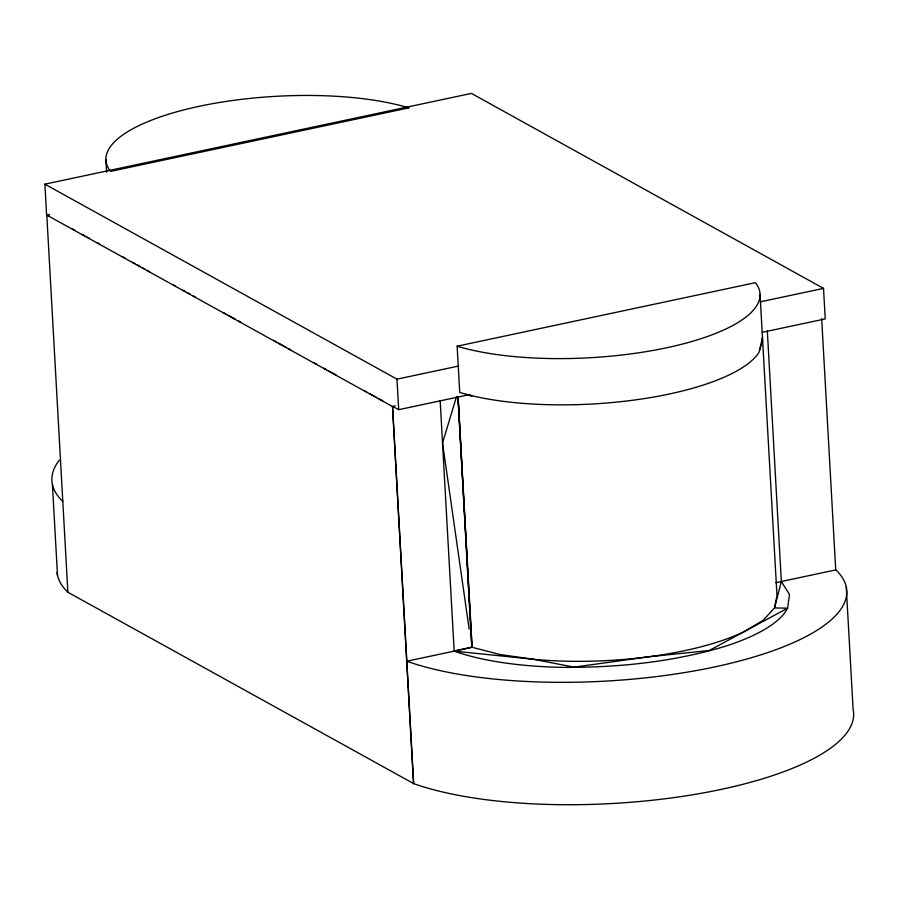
<?xml version="1.0" encoding="UTF-8"?>
<svg xmlns="http://www.w3.org/2000/svg" width="898" height="898" viewBox="0 0 898 898"><rect width="100%" height="100%" fill="white"/><g stroke="black" fill="none" stroke-linecap="round" stroke-linejoin="round"><path stroke-width="1.35" d="M762.525 337.12L759.719 349.861M767.33 330.947L781.35 581.534L774.514 607.912L763.266 620.226L743.813 631.844A171.619 53.599 -3.2 0 1 533.266 659.255L454.164 651.106L440.155 400.441M456.532 396.523L442.534 443.017L469.16 629.128M471.742 647.189L454.164 651.106A187.267 58.493 -3.2 0 0 561.957 667.36C616.926 667.775 672.243 662.23 725.034 646.369A187.267 58.493 -3.2 0 0 787.591 608.193L789.51 594.498L781.35 581.534M49.064 216.048L46.606 214.689L44.9 184.169L471.428 93.403L823.522 288.393L825.228 318.913L762.133 332.339M846.253 586.865L853.1 709.252A245.895 76.801 -3.2 0 1 695.142 794.348A245.895 76.801 -3.2 0 1 413.675 783.606L67.878 592.242L46.797 215.071L49.525 214.487M457.138 346.19L755.431 282.668A173.527 54.194 -3.2 0 1 666.574 347.784A173.527 54.194 -3.2 0 1 457.138 346.19L459.731 392.437A173.527 54.194 -3.2 0 0 633.561 400.138A173.527 54.194 -3.2 0 0 758.844 352.633L762.626 340.555L762.099 339.231M44.9 184.169L396.995 379.158L458.71 366.025M760.426 301.818L823.522 288.393M395.221 405.84L392.415 406.48L46.797 215.071M393.784 406.962L398.701 409.679L470.013 394.503M760.045 294.297L776.972 595.554L774.514 607.912L787.591 608.193L709.229 650.511L648.12 656.853L574.136 667.147L533.266 659.255L499.939 654.507L472.124 647.29L406.839 661.22M775.928 582.679L835.87 569.882A245.895 76.801 -3.2 0 1 714.292 667.012A245.895 76.801 -3.2 0 1 406.828 661.22M465.467 394.469L471.787 396.119M835.724 569.916L821.67 318.566M72.368 228.956L74.826 230.315M82.178 234.389L84.637 235.747M87.095 237.106L89.542 238.464M96.905 242.55L99.364 243.908M122.667 256.817L125.125 258.175M132.477 262.25L134.936 263.608M137.394 264.966L139.841 266.324M142.299 267.683L144.746 269.041M147.205 270.399L149.652 271.757M172.966 284.666L175.424 286.024M182.777 290.099L185.235 291.457M187.682 292.815L190.14 294.174M192.599 295.543L195.046 296.901M223.265 312.526L225.724 313.885M228.171 315.243L235.534 319.318M237.981 320.676L240.44 322.034M273.564 340.376L276.012 341.734M278.47 343.092L285.833 347.178M288.28 348.536L290.739 349.894M314.042 362.803L316.5 364.161M323.864 368.236L326.311 369.594M328.769 370.953L336.133 375.027M364.341 390.652L366.799 392.011M369.258 393.369L376.61 397.444M379.068 398.802L382.75 400.845M458.115 396.703L472.124 647.29M471.978 647.323L457.969 396.736L470.664 627.601M396.995 379.158L398.701 409.679M413.686 783.606L392.516 406.412L413.507 783.64M105.919 159.754L106.615 172.293M52.421 484.493L57.494 575.259M470.967 633.191L471.506 642.99M67.878 592.242A245.917 76.801 -3.2 0 1 57.057 572.542M62.804 501.488A245.917 76.801 -3.2 0 1 59.257 460.214M408.826 107.872L110.533 171.383A173.527 54.194 -3.2 0 1 199.39 106.267A173.527 54.194 -3.2 0 1 408.826 107.872"/></g></svg>
